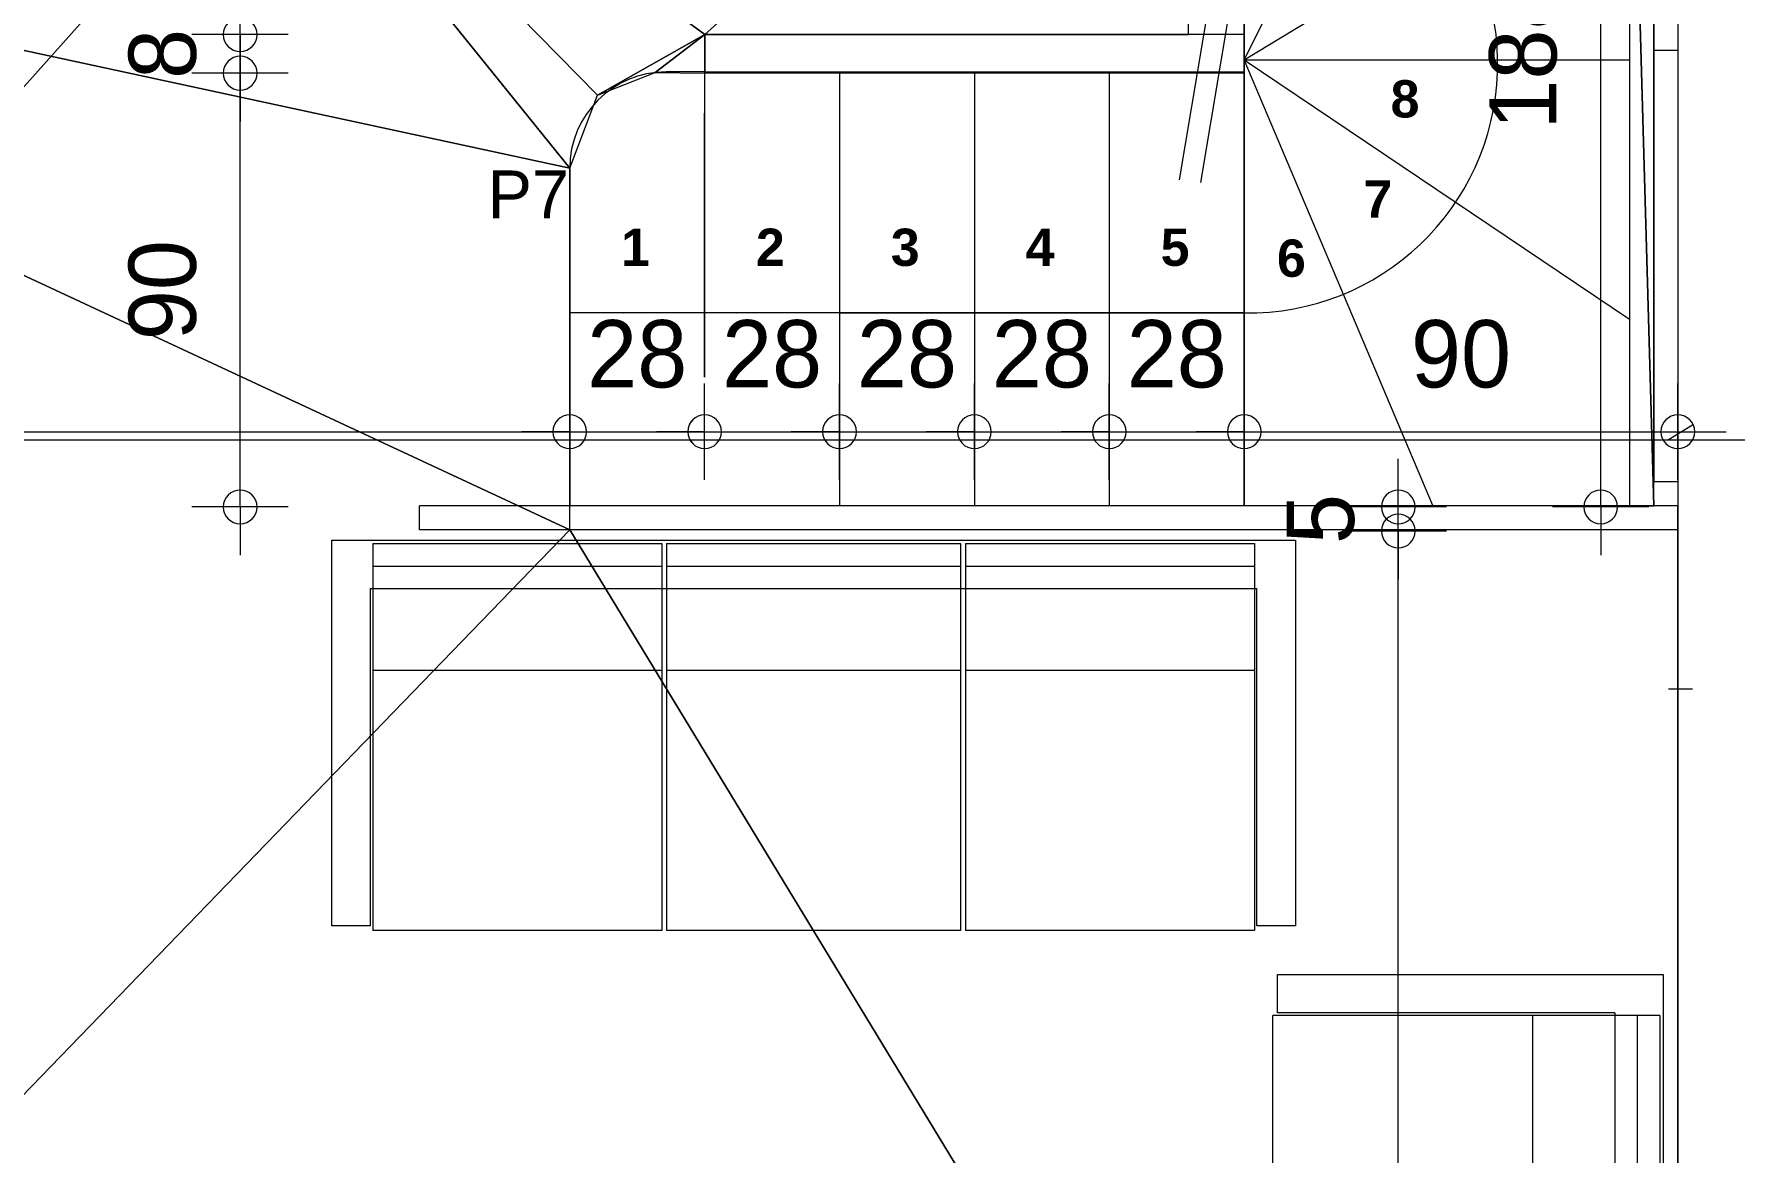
# Model space of a CAD drawing. Header units: metres. Extents: x 1.8 to 61.8, y -53.3 to -11.3.
# Drawn here: x 15.87 to 19.4, y -22.846 to -20.524 of the extents above; entities that cross this region are included whole.
import ezdxf
from ezdxf.enums import TextEntityAlignment as Align
from ezdxf.lldxf.tags import DXFTag

# ---------------------------------------------------------------- set-up
doc = ezdxf.new("R2010")
doc.units = ezdxf.units.M
doc.header["$MEASUREMENT"] = 0
for name, color, linetype in [('Calque commun', 7, 'Continuous'), ('Cotations', 7, 'Continuous'), ('Textes', 7, 'Continuous')]:
    doc.layers.add(name, color=color, linetype=linetype)
doc.styles.add('Arial12', font='arialbd.ttf', dxfattribs={"height": 0.077267})
doc.styles.add('Arial9', font='arial.ttf', dxfattribs={"height": 0.098961})
doc.styles.add('Century Gothic15', font='GOTHIC.TTF', dxfattribs={"height": 0.139636})
tags = doc.linetypes.add('DASHDOT2', pattern=[0.5, 0.25, -0.125, 0, -0.125]).pattern_tags.tags
tags[10:11] = [DXFTag(74, 4), DXFTag(75, 0), DXFTag(340, '0'), DXFTag(46, 1.0), DXFTag(50, 0.0), DXFTag(44, 0.0), DXFTag(45, 0.0)]
tags[8:9] = [DXFTag(74, 4), DXFTag(75, 0), DXFTag(340, '0'), DXFTag(46, 1.0), DXFTag(50, 0.0), DXFTag(44, 0.0), DXFTag(45, 0.0)]
tags[6:7] = [DXFTag(74, 4), DXFTag(75, 0), DXFTag(340, '0'), DXFTag(46, 1.0), DXFTag(50, 0.0), DXFTag(44, 0.0), DXFTag(45, 0.0)]
tags[4:5] = [DXFTag(74, 4), DXFTag(75, 0), DXFTag(340, '0'), DXFTag(46, 1.0), DXFTag(50, 0.0), DXFTag(44, 0.0), DXFTag(45, 0.0)]
tags = doc.linetypes.add('DOT2', pattern=[0.125, 0, -0.125]).pattern_tags.tags
tags[6:7] = [DXFTag(74, 4), DXFTag(75, 0), DXFTag(340, '0'), DXFTag(46, 1.0), DXFTag(50, 0.0), DXFTag(44, 0.0), DXFTag(45, 0.0)]
tags[4:5] = [DXFTag(74, 4), DXFTag(75, 0), DXFTag(340, '0'), DXFTag(46, 1.0), DXFTag(50, 0.0), DXFTag(44, 0.0), DXFTag(45, 0.0)]
tags = doc.linetypes.add('HIDDEN2', pattern=[0.1875, 0.125, -0.0625]).pattern_tags.tags
tags[6:7] = [DXFTag(74, 4), DXFTag(75, 0), DXFTag(340, '0'), DXFTag(46, 1.0), DXFTag(50, 0.0), DXFTag(44, 0.0), DXFTag(45, 0.0)]
tags[4:5] = [DXFTag(74, 4), DXFTag(75, 0), DXFTag(340, '0'), DXFTag(46, 1.0), DXFTag(50, 0.0), DXFTag(44, 0.0), DXFTag(45, 0.0)]
tags = doc.linetypes.add('HIDDENX2', pattern=[0.75, 0.5, -0.25]).pattern_tags.tags
tags[6:7] = [DXFTag(74, 4), DXFTag(75, 0), DXFTag(340, '0'), DXFTag(46, 1.0), DXFTag(50, 0.0), DXFTag(44, 0.0), DXFTag(45, 0.0)]
tags[4:5] = [DXFTag(74, 4), DXFTag(75, 0), DXFTag(340, '0'), DXFTag(46, 1.0), DXFTag(50, 0.0), DXFTag(44, 0.0), DXFTag(45, 0.0)]

# ---------------------------------------------------------------- blocks, each defined once
blk = doc.blocks.new('Block52730')
at = {"layer": 'Calque commun', "color": 7, "linetype": 'Continuous', "lineweight": 9}
blk.add_line((19.2815, -18.6944), (19.2815, -25.3352), dxfattribs=at)
blk = doc.blocks.new('sofa3-2')
at = {"layer": 'Calque commun', "color": 0, "linetype": 'ByBlock', "lineweight": -2}
for p, q in [((0, 0), (0, -0.8)), ((2, 0), (0, 0)), ((2, 0), (2, 0)), ((2, 0), (2, 0)), ((2, 0), (2, 0)), ((2, 0), (2, 0)), ((2, -0.8), (2, 0)), ((0.685, -0.0067), (0.085, -0.0067)), ((0.085, -0.0067), (0.085, -0.1)), ((0.685, -0.0067), (0.685, -0.1)), ((1.305, -0.0067), (0.695, -0.0067)), ((0.695, -0.0067), (0.695, -0.1)), ((1.305, -0.0067), (1.305, -0.1)), ((1.915, -0.0067), (1.315, -0.0067)), ((1.315, -0.0067), (1.315, -0.1)), ((1.915, -0.0067), (1.915, -0.1)), ((0.685, -0.054), (0.085, -0.054)), ((1.305, -0.054), (0.695, -0.054)), ((1.915, -0.054), (1.315, -0.054)), ((0.08, -0.1), (0.08, -0.1)), ((0.08, -0.1), (0.08, -0.1)), ((0.08, -0.1), (0.08, -0.1)), ((0.08, -0.1), (0.08, -0.1)), ((0.085, -0.1), (0.08, -0.1)), ((0.08, -0.74), (0.08, -0.1)), ((0.685, -0.1), (0.085, -0.1)), ((0.085, -0.1), (0.085, -0.14)), ((0.695, -0.1), (0.685, -0.1)), ((0.685, -0.1), (0.685, -0.14)), ((1.305, -0.1), (0.695, -0.1)), ((0.695, -0.1), (0.695, -0.14)), ((1.315, -0.1), (1.305, -0.1)), ((1.305, -0.1), (1.305, -0.14)), ((1.915, -0.1), (1.315, -0.1)), ((1.315, -0.1), (1.315, -0.14)), ((1.92, -0.1), (1.915, -0.1)), ((1.915, -0.1), (1.915, -0.14)), ((1.92, -0.1), (1.92, -0.1)), ((1.92, -0.1), (1.92, -0.1)), ((1.92, -0.1), (1.92, -0.1)), ((1.92, -0.1), (1.92, -0.1)), ((1.92, -0.1), (1.92, -0.74)), ((0.085, -0.11), (0.085, -0.11)), ((0.085, -0.11), (0.085, -0.11)), ((0.085, -0.14), (0.085, -0.81)), ((0.685, -0.11), (0.685, -0.11)), ((0.685, -0.11), (0.685, -0.11)), ((0.685, -0.14), (0.685, -0.81)), ((0.695, -0.11), (0.695, -0.11)), ((0.695, -0.11), (0.695, -0.11)), ((0.695, -0.14), (0.695, -0.81)), ((1.305, -0.11), (1.305, -0.11)), ((1.305, -0.11), (1.305, -0.11)), ((1.305, -0.14), (1.305, -0.81)), ((1.315, -0.11), (1.315, -0.11)), ((1.315, -0.11), (1.315, -0.11)), ((1.315, -0.14), (1.315, -0.81)), ((1.915, -0.11), (1.915, -0.11)), ((1.915, -0.11), (1.915, -0.11)), ((1.915, -0.14), (1.915, -0.81)), ((0.085, -0.27), (0.685, -0.27)), ((0.695, -0.27), (1.305, -0.27)), ((1.315, -0.27), (1.915, -0.27)), ((0.08, -0.76), (0.08, -0.74)), ((1.92, -0.74), (1.92, -0.76)), ((0.08, -0.8), (0.08, -0.76)), ((1.92, -0.76), (1.92, -0.8)), ((0, -0.8), (0, -0.8)), ((0, -0.8), (0, -0.8)), ((0, -0.8), (0.08, -0.8)), ((0.08, -0.8), (0.08, -0.8)), ((0.08, -0.8), (0.08, -0.8)), ((0.085, -0.81), (0.085, -0.81)), ((0.085, -0.81), (0.085, -0.81)), ((0.085, -0.81), (0.685, -0.81)), ((0.685, -0.81), (0.685, -0.81)), ((0.685, -0.81), (0.685, -0.81)), ((0.695, -0.81), (0.695, -0.81)), ((0.695, -0.81), (0.695, -0.81)), ((0.695, -0.81), (1.305, -0.81)), ((1.305, -0.81), (1.305, -0.81)), ((1.305, -0.81), (1.305, -0.81)), ((1.315, -0.81), (1.315, -0.81)), ((1.315, -0.81), (1.315, -0.81)), ((1.315, -0.81), (1.915, -0.81)), ((1.915, -0.81), (1.915, -0.81)), ((1.915, -0.81), (1.915, -0.81)), ((1.92, -0.8), (1.92, -0.8)), ((1.92, -0.8), (1.92, -0.8)), ((1.92, -0.8), (2, -0.8))]:
    blk.add_line(p, q, dxfattribs=at)
blk = doc.blocks.new('XMODULE1PCENTNONPMR13')
at = {"layer": 'Calque commun', "color": 5, "linetype": 'Continuous', "lineweight": 9}
blk.add_arc((0, 0), 0.5, 0, 359.9994, dxfattribs=at)
blk = doc.blocks.new('XMODULE1PCENTNONPMR14')
at = {"layer": 'Calque commun', "color": 5, "linetype": 'Continuous', "lineweight": 9}
blk.add_arc((0, 0), 0.5, 0, 359.9994, dxfattribs=at)
blk = doc.blocks.new('DimLine55328')
at = {"layer": 'Calque commun', "color": 5, "linetype": 'Continuous', "lineweight": 9}
for p, q in [((18.7012, -22.4067), (18.7012, -22.3067)), ((18.8012, -22.4067), (18.6012, -22.4067)), ((18.7012, -26.1866), (18.7012, -22.4067)), ((18.8012, -26.1866), (18.6012, -26.1866)), ((18.7012, -26.1866), (18.7012, -26.2866))]:
    blk.add_line(p, q, dxfattribs=at)
at = {"layer": 'Calque commun', "color": 5, "linetype": 'Continuous', "lineweight": 9, "xscale": 0.07000000029802322, "yscale": 0.07000000029802322, "zscale": 0.07000000029802322, "rotation": 90}
for name, p in [('XMODULE1PCENTNONPMR14', (18.7012, -22.4067)), ('XMODULE1PCENTNONPMR13', (18.7012, -26.1866))]:
    blk.add_blockref(name, p, dxfattribs=at)
at = {"layer": 'Calque commun', "color": 5, "linetype": 'Continuous', "lineweight": 9, "style": 'Century Gothic15'}
blk.add_text('378', height=0.13964, rotation=90, dxfattribs=at).set_placement((18.6512, -24.2966), align=Align.BOTTOM_CENTER)
blk = doc.blocks.new('XMODULE1PCENTNONPMR15')
at = {"layer": 'Calque commun', "color": 5, "linetype": 'Continuous', "lineweight": 9}
blk.add_arc((0, 0), 0.5, 0, 359.9994, dxfattribs=at)
blk = doc.blocks.new('XMODULE1PCENTNONPMR16')
at = {"layer": 'Calque commun', "color": 5, "linetype": 'Continuous', "lineweight": 9}
blk.add_arc((0, 0), 0.5, 0, 359.9994, dxfattribs=at)
blk = doc.blocks.new('DimLine55336')
at = {"layer": 'Calque commun', "color": 5, "linetype": 'Continuous', "lineweight": 9}
for p, q in [((18.7012, -22.3567), (18.7012, -22.2567)), ((18.8012, -22.3567), (18.6012, -22.3567)), ((18.7012, -22.4067), (18.7012, -22.3567)), ((18.8012, -22.4067), (18.6012, -22.4067)), ((18.7012, -22.4067), (18.7012, -22.5067))]:
    blk.add_line(p, q, dxfattribs=at)
at = {"layer": 'Calque commun', "color": 5, "linetype": 'Continuous', "lineweight": 9, "xscale": 0.07000000029802322, "yscale": 0.07000000029802322, "zscale": 0.07000000029802322, "rotation": 90}
for name, p in [('XMODULE1PCENTNONPMR16', (18.7012, -22.3567)), ('XMODULE1PCENTNONPMR15', (18.7012, -22.4067))]:
    blk.add_blockref(name, p, dxfattribs=at)
at = {"layer": 'Calque commun', "color": 5, "linetype": 'Continuous', "lineweight": 9, "style": 'Century Gothic15'}
blk.add_text('5', height=0.1396, rotation=90, dxfattribs=at).set_placement((18.6512, -22.3817), align=Align.BOTTOM_CENTER)
blk = doc.blocks.new('XMODULE1PCENTNONPMR17')
at = {"layer": 'Calque commun', "color": 5, "linetype": 'Continuous', "lineweight": 9}
blk.add_arc((0, 0), 0.5, 0, 359.9994, dxfattribs=at)
blk = doc.blocks.new('XMODULE1PCENTNONPMR18')
at = {"layer": 'Calque commun', "color": 5, "linetype": 'Continuous', "lineweight": 9}
blk.add_arc((0, 0), 0.5, 0, 359.9994, dxfattribs=at)
blk = doc.blocks.new('DimLine55344')
at = {"layer": 'Calque commun', "color": 5, "linetype": 'Continuous', "lineweight": 9}
for p, q in [((19.1215, -20.4792), (19.1215, -20.3792)), ((19.2215, -20.4792), (19.0215, -20.4792)), ((19.1215, -22.3567), (19.1215, -20.4792)), ((19.2215, -22.3567), (19.0215, -22.3567)), ((19.1215, -22.3567), (19.1215, -22.4567))]:
    blk.add_line(p, q, dxfattribs=at)
at = {"layer": 'Calque commun', "color": 5, "linetype": 'Continuous', "lineweight": 9, "xscale": 0.07000000029802322, "yscale": 0.07000000029802322, "zscale": 0.07000000029802322, "rotation": 90}
for name, p in [('XMODULE1PCENTNONPMR18', (19.1215, -20.4792)), ('XMODULE1PCENTNONPMR17', (19.1215, -22.3567))]:
    blk.add_blockref(name, p, dxfattribs=at)
at = {"layer": 'Calque commun', "color": 5, "linetype": 'Continuous', "lineweight": 9, "style": 'Century Gothic15'}
blk.add_text('188', height=0.13964, rotation=90, dxfattribs=at).set_placement((19.0715, -21.4179), align=Align.BOTTOM_CENTER)
blk = doc.blocks.new('XMODULE1PCENTNONPMR31')
at = {"layer": 'Calque commun', "color": 5, "linetype": 'Continuous', "lineweight": 9}
blk.add_arc((0, 0), 0.5, 0, 359.9994, dxfattribs=at)
blk = doc.blocks.new('XMODULE1PCENTNONPMR32')
at = {"layer": 'Calque commun', "color": 5, "linetype": 'Continuous', "lineweight": 9}
blk.add_arc((0, 0), 0.5, 0, 359.9994, dxfattribs=at)
blk = doc.blocks.new('DimLine56121')
at = {"layer": 'Calque commun', "color": 5, "linetype": 'Continuous', "lineweight": 9}
for p, q in [((16.2975, -21.4566), (16.2975, -21.3566)), ((16.3975, -21.4566), (16.1975, -21.4566)), ((16.2975, -22.3567), (16.2975, -21.4566)), ((16.3975, -22.3567), (16.1975, -22.3567)), ((16.2975, -22.3567), (16.2975, -22.4567))]:
    blk.add_line(p, q, dxfattribs=at)
at = {"layer": 'Calque commun', "color": 5, "linetype": 'Continuous', "lineweight": 9, "xscale": 0.07000000029802322, "yscale": 0.07000000029802322, "zscale": 0.07000000029802322, "rotation": 90}
for name, p in [('XMODULE1PCENTNONPMR32', (16.2975, -21.4566)), ('XMODULE1PCENTNONPMR31', (16.2975, -22.3567))]:
    blk.add_blockref(name, p, dxfattribs=at)
at = {"layer": 'Calque commun', "color": 5, "linetype": 'Continuous', "lineweight": 9, "style": 'Century Gothic15'}
blk.add_text('90', height=0.13964, rotation=90, dxfattribs=at).set_placement((16.2475, -21.9067), align=Align.BOTTOM_CENTER)
blk = doc.blocks.new('XMODULE1PCENTNONPMR33')
at = {"layer": 'Calque commun', "color": 5, "linetype": 'Continuous', "lineweight": 9}
blk.add_arc((0, 0), 0.5, 0, 359.9994, dxfattribs=at)
blk = doc.blocks.new('XMODULE1PCENTNONPMR34')
at = {"layer": 'Calque commun', "color": 5, "linetype": 'Continuous', "lineweight": 9}
blk.add_arc((0, 0), 0.5, 0, 359.9994, dxfattribs=at)
blk = doc.blocks.new('DimLine56129')
at = {"layer": 'Calque commun', "color": 5, "linetype": 'Continuous', "lineweight": 9}
for p, q in [((16.2975, -21.3766), (16.2975, -21.2766)), ((16.3975, -21.3766), (16.1975, -21.3766)), ((16.2975, -21.4566), (16.2975, -21.3766)), ((16.3975, -21.4566), (16.1975, -21.4566)), ((16.2975, -21.4566), (16.2975, -21.5566))]:
    blk.add_line(p, q, dxfattribs=at)
at = {"layer": 'Calque commun', "color": 5, "linetype": 'Continuous', "lineweight": 9, "xscale": 0.07000000029802322, "yscale": 0.07000000029802322, "zscale": 0.07000000029802322, "rotation": 90}
for name, p in [('XMODULE1PCENTNONPMR34', (16.2975, -21.3766)), ('XMODULE1PCENTNONPMR33', (16.2975, -21.4566))]:
    blk.add_blockref(name, p, dxfattribs=at)
at = {"layer": 'Calque commun', "color": 5, "linetype": 'Continuous', "lineweight": 9, "style": 'Century Gothic15'}
blk.add_text('8', height=0.1396, rotation=90, dxfattribs=at).set_placement((16.2475, -21.4166), align=Align.BOTTOM_CENTER)
blk = doc.blocks.new('XMODULE1PCENTNONPMR35')
at = {"layer": 'Calque commun', "color": 5, "linetype": 'Continuous', "lineweight": 9}
blk.add_arc((0, 0), 0.5, 0, 359.9994, dxfattribs=at)
blk = doc.blocks.new('XMODULE1PCENTNONPMR36')
at = {"layer": 'Calque commun', "color": 5, "linetype": 'Continuous', "lineweight": 9}
blk.add_arc((0, 0), 0.5, 0, 359.9994, dxfattribs=at)
blk = doc.blocks.new('DimLine56137')
at = {"layer": 'Calque commun', "color": 5, "linetype": 'Continuous', "lineweight": 9}
for p, q in [((16.2975, -20.4766), (16.2975, -20.3766)), ((16.3975, -20.4766), (16.1975, -20.4766)), ((16.2975, -21.3766), (16.2975, -20.4766)), ((16.3975, -21.3766), (16.1975, -21.3766)), ((16.2975, -21.3766), (16.2975, -21.4766))]:
    blk.add_line(p, q, dxfattribs=at)
at = {"layer": 'Calque commun', "color": 5, "linetype": 'Continuous', "lineweight": 9, "xscale": 0.07000000029802322, "yscale": 0.07000000029802322, "zscale": 0.07000000029802322, "rotation": 90}
for name, p in [('XMODULE1PCENTNONPMR36', (16.2975, -20.4766)), ('XMODULE1PCENTNONPMR35', (16.2975, -21.3766))]:
    blk.add_blockref(name, p, dxfattribs=at)
at = {"layer": 'Calque commun', "color": 5, "linetype": 'Continuous', "lineweight": 9, "style": 'Century Gothic15'}
blk.add_text('90', height=0.13964, rotation=90, dxfattribs=at).set_placement((16.2475, -20.9266), align=Align.BOTTOM_CENTER)
blk = doc.blocks.new('XMODULE1PCENTNONPMR37')
at = {"layer": 'Calque commun', "color": 5, "linetype": 'Continuous', "lineweight": 9}
blk.add_arc((0, 0), 0.5, 0, 359.9994, dxfattribs=at)
blk = doc.blocks.new('XMODULE1PCENTNONPMR38')
at = {"layer": 'Calque commun', "color": 5, "linetype": 'Continuous', "lineweight": 9}
blk.add_arc((0, 0), 0.5, 0, 359.9994, dxfattribs=at)
blk = doc.blocks.new('DimLine56309')
at = {"layer": 'Calque commun', "color": 5, "linetype": 'Continuous', "lineweight": 9}
for p, q in [((18.3815, -22.3005), (18.3815, -22.1005)), ((19.2815, -22.3005), (19.2815, -22.1005)), ((18.3815, -22.2005), (18.2815, -22.2005)), ((18.3815, -22.2005), (19.2815, -22.2005)), ((19.2815, -22.2005), (19.3815, -22.2005))]:
    blk.add_line(p, q, dxfattribs=at)
at = {"layer": 'Calque commun', "color": 5, "linetype": 'Continuous', "lineweight": 9, "xscale": 0.07000000029802322, "yscale": 0.07000000029802322, "zscale": 0.07000000029802322}
for name, p in [('XMODULE1PCENTNONPMR37', (18.3815, -22.2005)), ('XMODULE1PCENTNONPMR38', (19.2815, -22.2005))]:
    blk.add_blockref(name, p, dxfattribs=at)
at = {"layer": 'Calque commun', "color": 5, "linetype": 'Continuous', "lineweight": 9, "style": 'Century Gothic15'}
blk.add_text('90', height=0.13964, dxfattribs=at).set_placement((18.8315, -22.1505), align=Align.BOTTOM_CENTER)
blk = doc.blocks.new('XMODULE1PCENTNONPMR39')
at = {"layer": 'Calque commun', "color": 5, "linetype": 'Continuous', "lineweight": 9}
blk.add_arc((0, 0), 0.5, 0, 359.9994, dxfattribs=at)
blk = doc.blocks.new('XMODULE1PCENTNONPMR40')
at = {"layer": 'Calque commun', "color": 5, "linetype": 'Continuous', "lineweight": 9}
blk.add_arc((0, 0), 0.5, 0, 359.9994, dxfattribs=at)
blk = doc.blocks.new('DimLine56317')
at = {"layer": 'Calque commun', "color": 5, "linetype": 'Continuous', "lineweight": 9}
for p, q in [((18.1015, -22.3005), (18.1015, -22.1005)), ((18.3815, -22.3005), (18.3815, -22.1005)), ((18.1015, -22.2005), (18.0015, -22.2005)), ((18.1015, -22.2005), (18.3815, -22.2005)), ((18.3815, -22.2005), (18.4815, -22.2005))]:
    blk.add_line(p, q, dxfattribs=at)
at = {"layer": 'Calque commun', "color": 5, "linetype": 'Continuous', "lineweight": 9, "xscale": 0.07000000029802322, "yscale": 0.07000000029802322, "zscale": 0.07000000029802322}
for name, p in [('XMODULE1PCENTNONPMR39', (18.1015, -22.2005)), ('XMODULE1PCENTNONPMR40', (18.3815, -22.2005))]:
    blk.add_blockref(name, p, dxfattribs=at)
at = {"layer": 'Calque commun', "color": 5, "linetype": 'Continuous', "lineweight": 9, "style": 'Century Gothic15'}
blk.add_text('28', height=0.13964, dxfattribs=at).set_placement((18.2415, -22.1505), align=Align.BOTTOM_CENTER)
blk = doc.blocks.new('XMODULE1PCENTNONPMR41')
at = {"layer": 'Calque commun', "color": 5, "linetype": 'Continuous', "lineweight": 9}
blk.add_arc((0, 0), 0.5, 0, 359.9994, dxfattribs=at)
blk = doc.blocks.new('XMODULE1PCENTNONPMR42')
at = {"layer": 'Calque commun', "color": 5, "linetype": 'Continuous', "lineweight": 9}
blk.add_arc((0, 0), 0.5, 0, 359.9994, dxfattribs=at)
blk = doc.blocks.new('DimLine56325')
at = {"layer": 'Calque commun', "color": 5, "linetype": 'Continuous', "lineweight": 9}
for p, q in [((17.8215, -22.3005), (17.8215, -22.1005)), ((18.1015, -22.3005), (18.1015, -22.1005)), ((17.8215, -22.2005), (17.7215, -22.2005)), ((17.8215, -22.2005), (18.1015, -22.2005)), ((18.1015, -22.2005), (18.2015, -22.2005))]:
    blk.add_line(p, q, dxfattribs=at)
at = {"layer": 'Calque commun', "color": 5, "linetype": 'Continuous', "lineweight": 9, "xscale": 0.07000000029802322, "yscale": 0.07000000029802322, "zscale": 0.07000000029802322}
for name, p in [('XMODULE1PCENTNONPMR41', (17.8215, -22.2005)), ('XMODULE1PCENTNONPMR42', (18.1015, -22.2005))]:
    blk.add_blockref(name, p, dxfattribs=at)
at = {"layer": 'Calque commun', "color": 5, "linetype": 'Continuous', "lineweight": 9, "style": 'Century Gothic15'}
blk.add_text('28', height=0.13964, dxfattribs=at).set_placement((17.9615, -22.1505), align=Align.BOTTOM_CENTER)
blk = doc.blocks.new('XMODULE1PCENTNONPMR43')
at = {"layer": 'Calque commun', "color": 5, "linetype": 'Continuous', "lineweight": 9}
blk.add_arc((0, 0), 0.5, 0, 359.9994, dxfattribs=at)
blk = doc.blocks.new('XMODULE1PCENTNONPMR44')
at = {"layer": 'Calque commun', "color": 5, "linetype": 'Continuous', "lineweight": 9}
blk.add_arc((0, 0), 0.5, 0, 359.9994, dxfattribs=at)
blk = doc.blocks.new('DimLine56333')
at = {"layer": 'Calque commun', "color": 5, "linetype": 'Continuous', "lineweight": 9}
for p, q in [((17.5415, -22.3005), (17.5415, -22.1005)), ((17.8215, -22.3005), (17.8215, -22.1005)), ((17.5415, -22.2005), (17.4415, -22.2005)), ((17.5415, -22.2005), (17.8215, -22.2005)), ((17.8215, -22.2005), (17.9215, -22.2005))]:
    blk.add_line(p, q, dxfattribs=at)
at = {"layer": 'Calque commun', "color": 5, "linetype": 'Continuous', "lineweight": 9, "xscale": 0.07000000029802322, "yscale": 0.07000000029802322, "zscale": 0.07000000029802322}
for name, p in [('XMODULE1PCENTNONPMR43', (17.5415, -22.2005)), ('XMODULE1PCENTNONPMR44', (17.8215, -22.2005))]:
    blk.add_blockref(name, p, dxfattribs=at)
at = {"layer": 'Calque commun', "color": 5, "linetype": 'Continuous', "lineweight": 9, "style": 'Century Gothic15'}
blk.add_text('28', height=0.13964, dxfattribs=at).set_placement((17.6815, -22.1505), align=Align.BOTTOM_CENTER)
blk = doc.blocks.new('XMODULE1PCENTNONPMR46')
at = {"layer": 'Calque commun', "color": 5, "linetype": 'Continuous', "lineweight": 9}
blk.add_arc((0, 0), 0.5, 0, 359.9994, dxfattribs=at)
blk = doc.blocks.new('DimLine56341')
at = {"layer": 'Calque commun', "color": 5, "linetype": 'Continuous', "lineweight": 9}
for p, q in [((16.9816, -22.3005), (16.9816, -22.1005)), ((13.3216, -22.2005), (16.9816, -22.2005)), ((16.9816, -22.2005), (17.0816, -22.2005))]:
    blk.add_line(p, q, dxfattribs=at)
at = {"layer": 'Calque commun', "color": 5, "linetype": 'Continuous', "lineweight": 9, "xscale": 0.07000000029802322, "yscale": 0.07000000029802322, "zscale": 0.07000000029802322}
blk.add_blockref('XMODULE1PCENTNONPMR46', (16.9816, -22.2005), dxfattribs=at)
blk = doc.blocks.new('XMODULE1PCENTNONPMR47')
at = {"layer": 'Calque commun', "color": 5, "linetype": 'Continuous', "lineweight": 9}
blk.add_arc((0, 0), 0.5, 0, 359.9994, dxfattribs=at)
blk = doc.blocks.new('XMODULE1PCENTNONPMR48')
at = {"layer": 'Calque commun', "color": 5, "linetype": 'Continuous', "lineweight": 9}
blk.add_arc((0, 0), 0.5, 0, 359.9994, dxfattribs=at)
blk = doc.blocks.new('DimLine56351')
at = {"layer": 'Calque commun', "color": 5, "linetype": 'Continuous', "lineweight": 9}
for p, q in [((17.2615, -22.3005), (17.2615, -22.1005)), ((17.5415, -22.3005), (17.5415, -22.1005)), ((17.2615, -22.2005), (17.1615, -22.2005)), ((17.2615, -22.2005), (17.5415, -22.2005)), ((17.5415, -22.2005), (17.6415, -22.2005))]:
    blk.add_line(p, q, dxfattribs=at)
at = {"layer": 'Calque commun', "color": 5, "linetype": 'Continuous', "lineweight": 9, "xscale": 0.07000000029802322, "yscale": 0.07000000029802322, "zscale": 0.07000000029802322}
for name, p in [('XMODULE1PCENTNONPMR47', (17.2615, -22.2005)), ('XMODULE1PCENTNONPMR48', (17.5415, -22.2005))]:
    blk.add_blockref(name, p, dxfattribs=at)
at = {"layer": 'Calque commun', "color": 5, "linetype": 'Continuous', "lineweight": 9, "style": 'Century Gothic15'}
blk.add_text('28', height=0.13964, dxfattribs=at).set_placement((17.4015, -22.1505), align=Align.BOTTOM_CENTER)
blk = doc.blocks.new('XMODULE1PCENTNONPMR49')
at = {"layer": 'Calque commun', "color": 5, "linetype": 'Continuous', "lineweight": 9}
blk.add_arc((0, 0), 0.5, 0, 359.9994, dxfattribs=at)
blk = doc.blocks.new('XMODULE1PCENTNONPMR50')
at = {"layer": 'Calque commun', "color": 5, "linetype": 'Continuous', "lineweight": 9}
blk.add_arc((0, 0), 0.5, 0, 359.9994, dxfattribs=at)
blk = doc.blocks.new('DimLine56359')
at = {"layer": 'Calque commun', "color": 5, "linetype": 'Continuous', "lineweight": 9}
for p, q in [((16.9816, -22.3005), (16.9816, -22.1005)), ((17.2616, -22.3005), (17.2616, -22.1005)), ((16.9816, -22.2005), (16.8815, -22.2005)), ((16.9816, -22.2005), (17.2616, -22.2005)), ((17.2616, -22.2005), (17.3616, -22.2005))]:
    blk.add_line(p, q, dxfattribs=at)
at = {"layer": 'Calque commun', "color": 5, "linetype": 'Continuous', "lineweight": 9, "xscale": 0.07000000029802322, "yscale": 0.07000000029802322, "zscale": 0.07000000029802322}
for name, p in [('XMODULE1PCENTNONPMR49', (16.9816, -22.2005)), ('XMODULE1PCENTNONPMR50', (17.2616, -22.2005))]:
    blk.add_blockref(name, p, dxfattribs=at)
at = {"layer": 'Calque commun', "color": 5, "linetype": 'Continuous', "lineweight": 9, "style": 'Century Gothic15'}
blk.add_text('28', height=0.13964, dxfattribs=at).set_placement((17.1216, -22.1505), align=Align.BOTTOM_CENTER)
blk = doc.blocks.new('XMODULE1PCENTNONPMR69')
at = {"layer": 'Calque commun', "color": 7, "linetype": 'DASHDOT2', "lineweight": 9}
for p, q in [((18.2474, -21.6778), (18.4772, -20.3013)), ((18.2914, -21.6833), (18.482, -20.5414))]:
    blk.add_line(p, q, dxfattribs=at)
at = {"layer": 'Calque commun', "color": 7, "linetype": 'HIDDEN2', "lineweight": 9}
for p, q in [((18.3815, -21.454), (18.3815, -20.474)), ((18.3815, -20.474), (18.3815, -21.454)), ((18.3815, -21.454), (18.3815, -22.354))]:
    blk.add_line(p, q, dxfattribs=at)
at = {"layer": 'Calque commun', "color": 7, "linetype": 'Continuous', "lineweight": 9}
for p, q in [((18.8042, -20.5766), (18.3815, -21.429)), ((18.3815, -21.429), (19.1815, -20.9426)), ((18.3815, -21.454), (18.3815, -21.374)), ((18.7729, -22.354), (18.3815, -21.429)), ((18.3815, -21.429), (19.1815, -21.9672)), ((18.3815, -21.429), (19.1815, -21.429)), ((17.2615, -21.454), (17.1815, -21.454)), ((17.2615, -21.454), (18.3815, -21.454)), ((17.2615, -21.454), (18.3815, -21.454)), ((17.2615, -21.454), (17.2616, -22.0874)), ((17.5415, -21.454), (17.5415, -22.354)), ((17.8215, -21.454), (17.8215, -22.354)), ((18.1015, -21.454), (18.1015, -22.354)), ((18.3815, -22.354), (18.3815, -21.454)), ((18.3815, -21.454), (18.3815, -22.354)), ((17.2616, -22.0874), (17.2615, -21.5394)), ((16.9815, -21.654), (16.9815, -22.3541)), ((17.5415, -21.954), (16.9816, -21.954)), ((17.5415, -21.954), (18.3815, -21.954)), ((19.2815, -22.3541), (16.67, -22.3541)), ((16.67, -22.4041), (16.67, -22.3541)), ((19.2815, -22.4041), (19.2815, -22.3541)), ((19.2815, -22.4041), (16.67, -22.4041))]:
    blk.add_line(p, q, dxfattribs=at)
at = {"layer": 'Calque commun', "color": 7, "linetype": 'Continuous', "lineweight": 18}
for p, q in [((18.3815, -21.3766), (17.262, -21.3766)), ((17.262, -21.3766), (17.262, -21.4566)), ((18.3815, -21.3766), (18.3815, -21.4566)), ((18.3815, -21.4566), (17.262, -21.4566))]:
    blk.add_line(p, q, dxfattribs=at)
at = {"layer": 'Calque commun', "color": 7, "linetype": 'HIDDENX2', "lineweight": 9}
blk.add_line((18.3815, -21.9541), (17.5415, -21.954), dxfattribs=at)
at = {"layer": 'Calque commun', "color": 7, "linetype": 'Continuous', "lineweight": 9}
for centre, radius, start, end in [((18.3904, -21.4369), 0.5172, 269.0163, 87.0988), ((17.1815, -21.654), 0.2, 90, 180)]:
    blk.add_arc(centre, radius, start, end, dxfattribs=at)
at = {"layer": 'Calque commun', "color": 5, "linetype": 'Continuous', "lineweight": 9}
for name in ['DimLine56137', 'DimLine55344', 'DimLine56129', 'DimLine56121', 'DimLine56341', 'DimLine56359', 'DimLine56351', 'DimLine56333', 'DimLine56325', 'DimLine56317', 'DimLine56309', 'DimLine55336', 'DimLine55328']:
    blk.add_blockref(name, (0, 0), dxfattribs=at)
at = {"layer": 'Calque commun', "color": 8, "linetype": 'DOT2', "lineweight": 9, "extrusion": (0, 0, -1)}
blk.add_blockref('sofa3-2', (-18.4877, -22.4258), dxfattribs=at)
at = {"layer": 'Calque commun', "color": 8, "linetype": 'DOT2', "lineweight": 9, "extrusion": (0, 0, -1), "rotation": 89.99999999999999}
blk.add_blockref('sofa3-2', (-19.2509, -25.3266), dxfattribs=at)
at = {"layer": 'Calque commun', "color": 5, "linetype": 'ByBlock', "lineweight": -2, "style": 'Arial12'}
for s, p in [('8', (18.6853, -21.5717)), ('7', (18.6289, -21.7793)), ('6', (18.4495, -21.9023))]:
    blk.add_text(s, height=0.0773, dxfattribs=at).set_placement(p, align=Align.BOTTOM_LEFT)
for s, p in [('1', (17.148, -21.8796)), ('2', (17.428, -21.8796)), ('3', (17.708, -21.8796)), ('4', (17.988, -21.8796)), ('5', (18.268, -21.8796))]:
    blk.add_text(s, height=0.0773, dxfattribs=at).set_placement(p, align=Align.BOTTOM_RIGHT)
at = {"layer": 'Textes', "color": 5, "linetype": 'ByBlock', "lineweight": -2, "style": 'Arial9'}
blk.add_text('P7', height=0.09896, dxfattribs=at).set_placement((16.811, -21.6585), align=Align.TOP_LEFT)
at = {"layer": 'Calque commun', "color": 9, "linetype": 'Continuous', "lineweight": 18}
mesh = blk.add_polyface(dxfattribs=at)
corners = [(16.0315, -20.4766), (17.262, -21.3766), (18.2659, -20.4766), (18.2659, -21.3766), (13.3216, -26.1866), (16.9815, -22.4041), (13.9816, -21.0066), (13.9816, -20.2866), (16.0315, -17.8266), (13.3216, -17.8268), (17.1586, -21.4553), (17.262, -21.4566), (16.9815, -21.654), (13.3216, -21.0066), (13.3216, -20.2866), (17.0395, -21.5019), (19.2815, -22.4041), (19.2815, -26.1866)]
mesh.append_faces([[corners[k] for k in face] for face in [(4, 6, 13)]], dxfattribs={"vtx0": -1, "color": 9})
mesh.append_faces([[corners[k] for k in face] for face in [(0, 1, 2), (15, 0, 12)]], dxfattribs={"vtx0": -1, "vtx1": -1, "color": 9})
mesh.append_faces([[corners[k] for k in face] for face in [(4, 5, 6), (15, 1, 0), (0, 6, 12)]], dxfattribs={"vtx0": -1, "vtx1": -1, "vtx2": -1, "color": 9})
mesh.append_faces([[corners[k] for k in face] for face in [(7, 8, 9), (7, 0, 8)]], dxfattribs={"vtx0": -1, "vtx2": -1, "color": 9})
mesh.append_faces([[corners[k] for k in face] for face in [(3, 2, 1), (14, 7, 9), (16, 5, 17)]], dxfattribs={"vtx1": -1, "color": 9})
mesh.append_faces([[corners[k] for k in face] for face in [(5, 12, 6), (7, 6, 0), (15, 10, 1), (4, 17, 5)]], dxfattribs={"vtx1": -1, "vtx2": -1, "color": 9})
mesh.append_faces([[corners[k] for k in face] for face in [(10, 11, 1)]], dxfattribs={"vtx2": -1, "color": 9})
at = {"layer": 'Calque commun', "color": 7, "linetype": 'Continuous', "lineweight": 9}
mesh = blk.add_polyface(dxfattribs=at)
corners = [(19.2315, -22.3541), (19.1815, -20.5766), (19.1815, -22.3541), (19.2315, -20.5266), (18.4844, -20.5266), (18.4761, -20.5766)]
mesh.append_faces([[corners[k] for k in face] for face in [(0, 1, 2)]], dxfattribs={"vtx0": -1, "color": 7})
mesh.append_faces([[corners[k] for k in face] for face in [(3, 1, 0)]], dxfattribs={"vtx0": -1, "vtx1": -1, "color": 7})
mesh.append_faces([[corners[k] for k in face] for face in [(3, 4, 1)]], dxfattribs={"vtx1": -1, "vtx2": -1, "color": 7})
mesh.append_faces([[corners[k] for k in face] for face in [(4, 5, 1)]], dxfattribs={"vtx2": -1, "color": 7})

msp = doc.modelspace()

# ---------------------------------------------------------------- linework, layer by layer
at = {"layer": 'Calque commun', "color": 7, "linetype": 'Continuous', "lineweight": 9}
for p, q in [((19.2314, -19.6026), (19.2314, -21.4527)), ((19.2814, -19.6026), (19.2814, -21.4527)), ((19.2315, -20.5574), (19.2815, -20.5574)), ((19.2623, -21.3654), (19.3123, -21.335)), ((19.2814, -21.4527), (19.2314, -21.4527)), ((19.2623, -21.8822), (19.3123, -21.8822))]:
    msp.add_line(p, q, dxfattribs=at)
at = {"layer": 'Cotations', "color": 1, "linetype": 'DASHDOT2', "lineweight": 18}
msp.add_line((5.4524, -21.3661), (28.0299, -21.3661), dxfattribs=at)

# ---------------------------------------------------------------- block references
at = {"layer": 'Calque commun', "color": 0, "linetype": 'ByBlock', "lineweight": -2}
for name, p in [('XMODULE1PCENTNONPMR69', (0, 0.8516)), ('Block52730', (0, 0))]:
    msp.add_blockref(name, p, dxfattribs=at)

# ---------------------------------------------------------------- meshes
at = {"layer": 'Calque commun', "color": 7, "linetype": 'Continuous', "lineweight": 9}
mesh = msp.add_polyface(dxfattribs=at)
corners = [(61.7636, -11.3086), (1.7636, -11.3086), (1.7636, -53.3086), (61.7636, -53.3086)]
mesh.append_faces([[corners[k] for k in face] for face in [(0, 1, 2, 3)]], dxfattribs={"color": 7})
at = {"layer": 'Calque commun', "color": 9, "linetype": 'Continuous', "lineweight": 9}
mesh = msp.add_polyface(dxfattribs=at)
corners = [(19.4015, -16.6552), (19.6015, -23.8198), (26.0015, -23.8198), (6.6015, -23.8198), (13.0015, -23.8198), (13.0015, -16.6552), (26.0015, -14.8198), (6.6015, -14.8198), (13.0015, -25.6552), (13.2015, -14.8198), (19.4015, -14.8198), (13.2015, -16.6552), (19.6015, -25.6552)]
mesh.append_faces([[corners[k] for k in face] for face in [(6, 0, 2), (3, 5, 7), (8, 1, 4)]], dxfattribs={"vtx0": -1, "vtx1": -1, "color": 9})
mesh.append_faces([[corners[k] for k in face] for face in [(0, 4, 1)]], dxfattribs={"vtx0": -1, "vtx1": -1, "vtx2": -1, "color": 9})
mesh.append_faces([[corners[k] for k in face] for face in [(0, 1, 2)]], dxfattribs={"vtx0": -1, "vtx2": -1, "color": 9})
mesh.append_faces([[corners[k] for k in face] for face in [(12, 1, 8)]], dxfattribs={"vtx1": -1, "color": 9})
mesh.append_faces([[corners[k] for k in face] for face in [(3, 4, 5), (9, 7, 5), (0, 5, 4)]], dxfattribs={"vtx1": -1, "vtx2": -1, "color": 9})
mesh.append_faces([[corners[k] for k in face] for face in [(6, 10, 0), (5, 11, 9)]], dxfattribs={"vtx2": -1, "color": 9})

doc.saveas('drawing.dxf')
